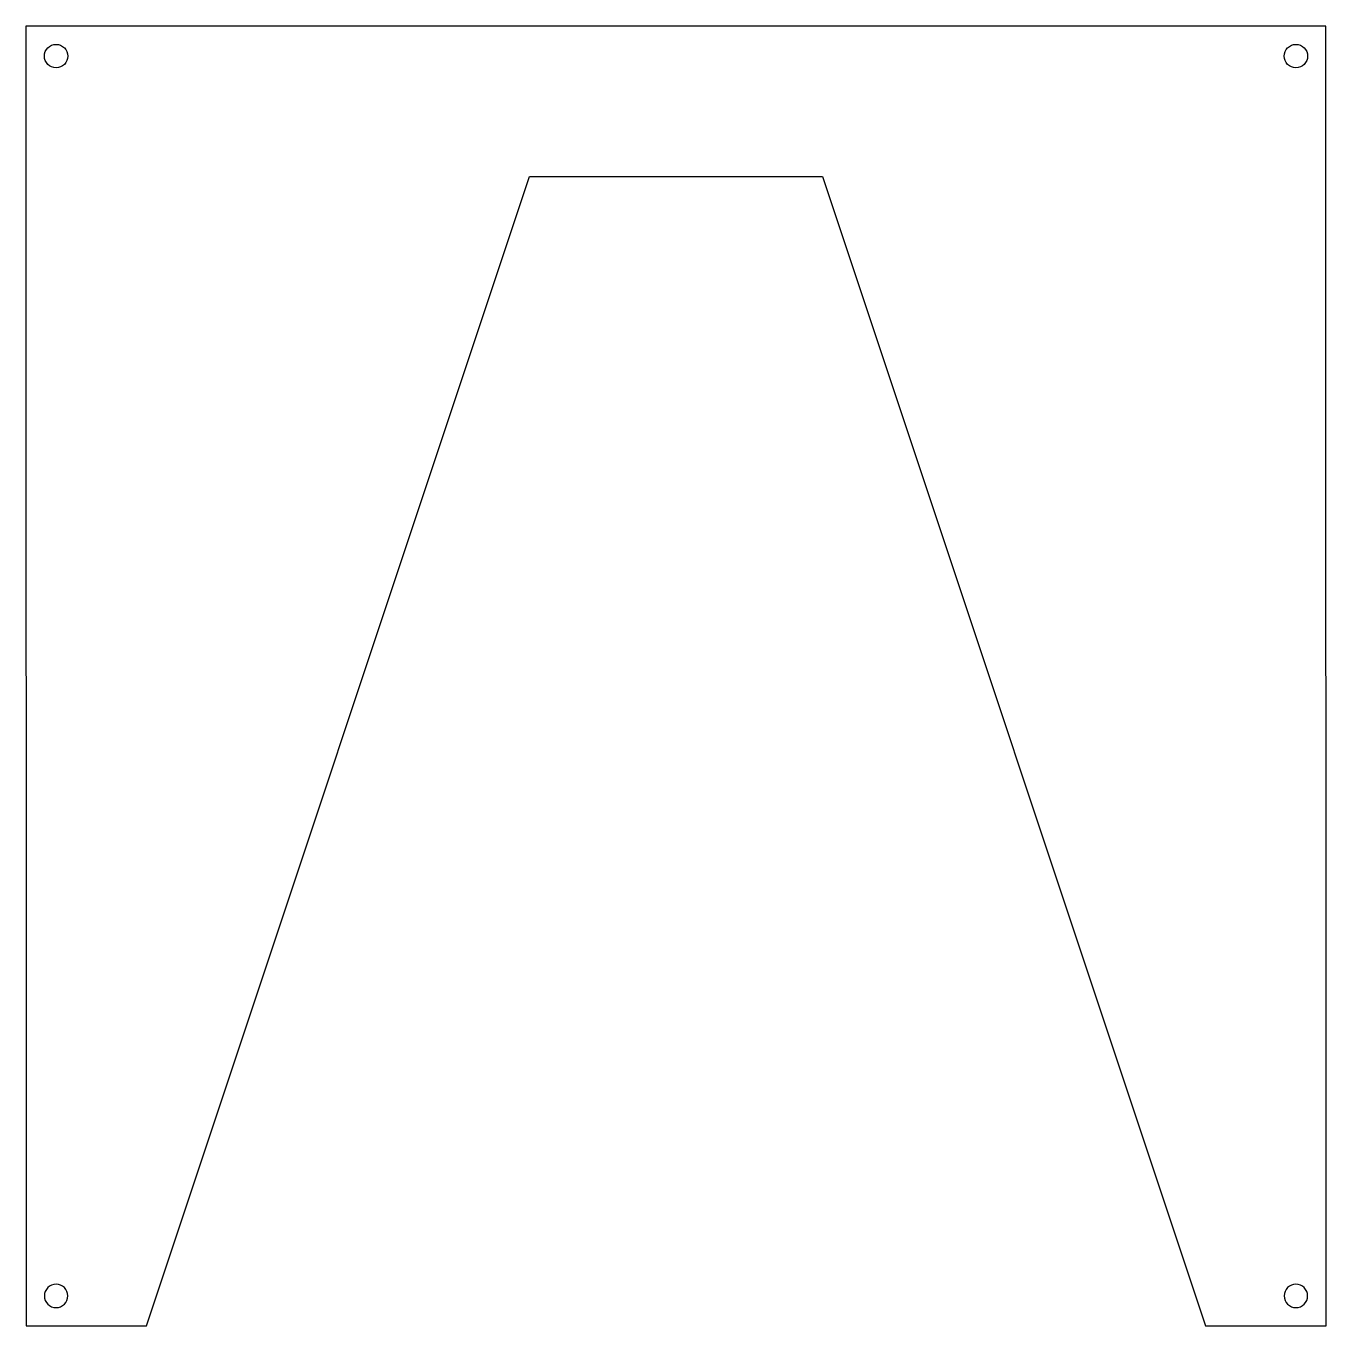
# Model space of a CAD drawing. Extents: x -108 to 108, y -108 to 108.
import ezdxf

# ---------------------------------------------------------------- set-up
doc = ezdxf.new("R2010")
doc.units = 0
doc.layers.get('0').update_dxf_attribs({"linetype": 'CONTINUOUS'})

msp = doc.modelspace()

# ---------------------------------------------------------------- linework, layer by layer
for points, knots in [([(24.3333, 82.9999), (24.3333, 82.9999), (-24.3333, 82.9999), (-24.3333, 82.9999), (-24.3333, 82.9999), (-24.3333, 82.9999), (-87.9999, -108), (-87.9999, -108), (-87.9999, -108), (-87.9999, -108), (-107.9999, -108), (-107.9999, -108), (-107.9999, -108), (-107.9999, -108), (-108, 107.9999), (-108, 107.9999), (-108, 107.9999), (-108, 107.9999), (107.9999, 107.9999), (107.9999, 107.9999), (107.9999, 107.9999), (107.9999, 107.9999), (108, -108), (108, -108), (108, -108), (108, -108), (88, -108), (88, -108), (88, -108), (88, -108), (24.3333, 82.9999), (24.3333, 82.9999)], [0, 0, 0, 0, 0.11111111, 0.11111111, 0.11111111, 0.11111111, 0.22222222, 0.22222222, 0.22222222, 0.22222222, 0.33333333, 0.33333333, 0.33333333, 0.33333333, 0.44444444, 0.44444444, 0.44444444, 0.44444444, 0.55555556, 0.55555556, 0.55555556, 0.55555556, 0.66666667, 0.66666667, 0.66666667, 0.66666667, 0.77777778, 0.77777778, 0.77777778, 0.77777778, 1, 1, 1, 1]), ([(-101.05, 102.9999), (-101.05, 104.0769), (-101.923, 104.9499), (-102.9999, 104.9499), (-102.9999, 104.9499), (-104.0769, 104.95), (-104.9499, 104.0769), (-104.9499, 103), (-104.9499, 103), (-104.95, 101.923), (-104.0769, 101.05), (-103, 101.05), (-103, 101.05), (-101.923, 101.0499), (-101.05, 101.923), (-101.05, 102.9999)], [0, 0, 0, 0, 0.2, 0.2, 0.2, 0.2, 0.4, 0.4, 0.4, 0.4, 0.6, 0.6, 0.6, 0.6, 1, 1, 1, 1]), ([(104.9499, 102.9999), (104.9499, 104.0769), (104.0769, 104.9499), (103, 104.9499), (103, 104.9499), (101.923, 104.95), (101.05, 104.0769), (101.05, 103), (101.05, 103), (101.0499, 101.923), (101.923, 101.05), (102.9999, 101.05), (102.9999, 101.05), (104.0769, 101.0499), (104.9499, 101.923), (104.9499, 102.9999)], [0, 0, 0, 0, 0.2, 0.2, 0.2, 0.2, 0.4, 0.4, 0.4, 0.4, 0.6, 0.6, 0.6, 0.6, 1, 1, 1, 1]), ([(-101.0499, -102.9999), (-101.0499, -101.923), (-101.923, -101.05), (-102.9999, -101.05), (-102.9999, -101.05), (-104.0769, -101.0499), (-104.9499, -101.923), (-104.9499, -102.9999), (-104.9499, -102.9999), (-104.95, -104.0769), (-104.0769, -104.9499), (-103, -104.9499), (-103, -104.9499), (-101.923, -104.95), (-101.05, -104.0769), (-101.05, -103)], [0, 0, 0, 0, 0.2, 0.2, 0.2, 0.2, 0.4, 0.4, 0.4, 0.4, 0.6, 0.6, 0.6, 0.6, 1, 1, 1, 1]), ([(104.95, -102.9999), (104.95, -101.923), (104.0769, -101.05), (103, -101.05), (103, -101.05), (101.923, -101.0499), (101.05, -101.923), (101.05, -102.9999), (101.05, -102.9999), (101.0499, -104.0769), (101.923, -104.9499), (102.9999, -104.9499), (102.9999, -104.9499), (104.0769, -104.95), (104.9499, -104.0769), (104.9499, -103)], [0, 0, 0, 0, 0.2, 0.2, 0.2, 0.2, 0.4, 0.4, 0.4, 0.4, 0.6, 0.6, 0.6, 0.6, 1, 1, 1, 1])]:
    msp.add_open_spline(points, degree=3, knots=knots)

doc.saveas('drawing.dxf')
